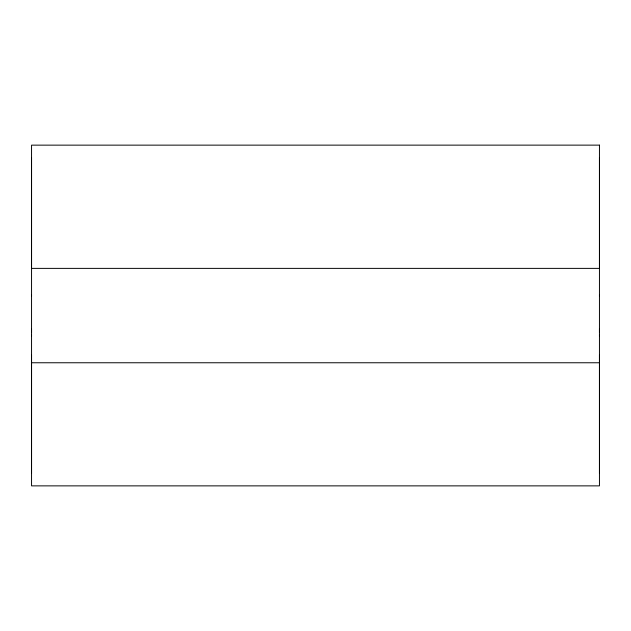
<?xml version="1.0" encoding="UTF-8"?>
<svg xmlns="http://www.w3.org/2000/svg" width="631" height="631" viewBox="0 0 631 631"><rect width="100%" height="100%" fill="white"/><g stroke="black" fill="none" stroke-linecap="round" stroke-linejoin="round"><path stroke-width="0.95" d="M31.55 473.4L31.55 355.064M31.55 335.834L31.55 335.227M31.55 332.537L31.55 328.893M31.55 295.789L31.55 295.166M31.55 267.213L31.55 157.6M599.45 473.4L599.45 355.064M599.45 335.834L599.45 335.227M599.45 332.537L599.45 328.893M599.45 295.789L599.45 295.166M599.45 267.213L599.45 157.6M31.55 268.38L599.45 268.38M31.55 362.762L599.45 362.762M599.45 145.13L31.55 145.146L31.55 485.87L599.45 485.87L599.45 145.13"/></g></svg>
